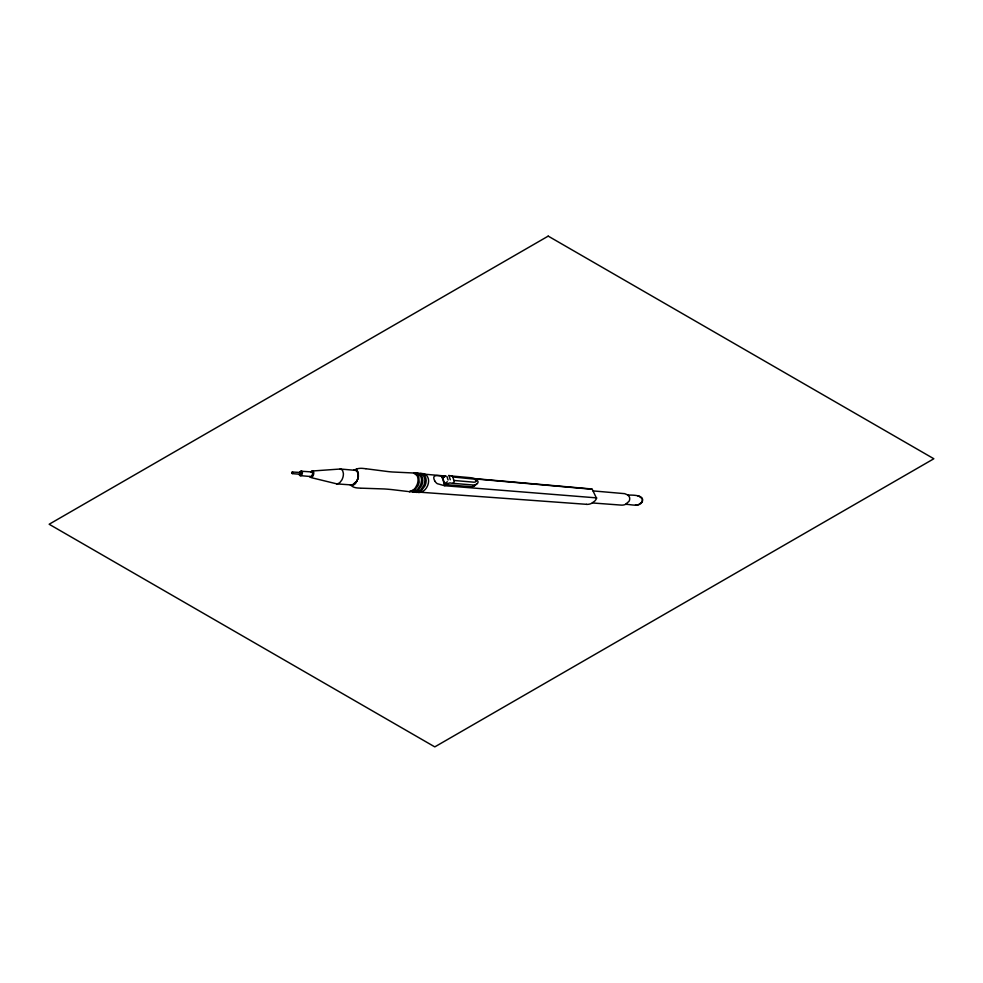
<?xml version="1.0" encoding="UTF-8"?>
<svg xmlns="http://www.w3.org/2000/svg" width="983" height="983" viewBox="0 0 983 983"><rect width="100%" height="100%" fill="white"/><g stroke="black" fill="none" stroke-linecap="round" stroke-linejoin="round"><path stroke-width="1.47" d="M358.451 476.386L357.972 472.368L356.043 470.365M352.406 485.049L354.433 484.238A14.499 8.368 0 0 0 355.883 482.874L358.082 478.328L358.39 473.573M358.353 476.694L357.714 479.348M474.666 478.623L590.193 488.846A5.873 3.391 0 0 1 592.208 489.264L596.558 498.307A18.591 10.739 0 0 1 594.752 501.072L591.545 503.357A6.918 3.993 0 0 1 586.421 504.377M357.259 480.478L354.433 484.238M642.317 501.723C645.118 494.13 630.226 495.248 627.928 495.051L624.709 493.663L593.068 490.91M299.754 472.381L299.852 472.209A5.517 3.182 0 0 1 300.159 471.766L301.081 471.68L301.339 473.007A12.546 7.237 0 0 1 301.031 474.101L300.012 475.207L299.323 474.384A3.993 2.31 0 0 0 299.692 475.477M642.182 501.994C638.79 507.437 630.201 504.119 625.667 504.328M299.631 474.322L300.786 474.027A8.847 5.099 0 0 0 301.081 472.97L300.294 472.135M292.197 473.241L292.258 473.142A3.735 2.163 0 0 0 292.442 472.147L292.492 471.828M292.455 473.511L292.578 473.364A4.559 2.63 0 0 0 292.848 472.049L301.068 472.516M310.997 471.84L312.569 471.766L312.84 474.003A18.738 10.813 0 0 1 312.397 475.391L311.095 477.025L309.866 476.485M412.835 490.271L409.137 491.586A2.937 1.696 0 0 1 408.473 491.549M445.754 475.711L442.706 477.935L444.808 484.078A2.31 1.339 0 0 0 445.36 484.361L449.968 482.874A11.243 6.488 0 0 0 452.917 483.329L472.356 484.951A5.357 3.096 0 0 0 474.961 484.828L476.485 484.263A5.603 3.232 0 0 0 477.873 482.727A6.377 3.674 0 0 0 477.935 481.375A8.675 5.013 0 0 0 474.101 478.426L473.437 478.18A7.864 4.546 0 0 0 471.066 477.738L451.75 476.018A7.717 4.46 0 0 1 449.919 475.735M445.582 476.141L442.387 477.971M354.04 484.668L350.206 484.963M444.476 483.673L447.363 481.781M444.427 484.533L470.304 486.634A5.357 3.096 0 0 0 472.909 486.511L476.485 484.263M452.917 483.341L453.851 482.26A8.687 5.013 0 0 0 454.109 481.412L452.88 476.964A3.354 1.941 0 0 0 452.659 476.522L451.75 476.018M472.909 486.499L474.42 485.934A3.895 2.249 0 0 0 475.354 484.951M353.757 470.107L356.018 469.26A26.185 15.114 0 0 1 356.559 469.075L356.878 468.965M300.884 471.201L311.967 471.951L312.606 473.241A11.599 6.697 0 0 1 312.09 475.416L310.861 476.558L299.987 475.6M418.18 492.483C427.175 493.294 433.085 477.713 424.201 473.855A3.883 2.249 0 0 0 422.997 473.634L420.982 473.462A3.207 1.855 0 0 0 420.306 473.462A3.121 1.794 0 0 0 419.655 473.364L417.652 473.228A3.109 1.794 0 0 0 417.001 473.228A2.888 1.671 0 0 0 416.3 473.142M416.817 492.372L421.388 490.664L424.963 485.885A39.627 22.879 0 0 0 425.934 482.886C426.868 479.237 425.356 473.818 420.982 473.462M340.143 469.026L312.533 470.992L313.663 472.086A15.63 9.019 0 0 1 312.655 476.436L311.046 477.591L336.604 483.82A2.273 1.315 0 0 0 337.181 483.919L352.258 484.988L356.522 481.424A33.827 19.525 0 0 0 358.168 474.826L357.456 471.926L355.76 470.39L340.745 469.038A2.199 1.278 0 0 0 340.143 469.026A1.352 0.786 0 0 1 340.806 469.063L342.6 470.439L343.386 473.413A35.597 20.545 0 0 1 341.765 480.109L339.626 482.85L337.255 483.894A1.352 0.786 0 0 1 336.604 483.82M415.109 492.225A3.121 1.806 0 0 0 415.784 492.25L420.589 490.124L423.661 485.713A41.556 23.997 0 0 0 424.459 483.439L424.889 480.466A28.212 16.293 0 0 0 424.115 476.767L422.518 474.543L420.306 473.462M411.791 491.905A3.035 1.745 0 0 0 412.455 491.93L417.259 489.817L420.294 485.405A41.974 24.231 0 0 0 421.08 483.144L421.51 480.159A25.656 14.819 0 0 0 420.503 475.944L416.964 473.228M300.626 475.747L300.847 475.711A1.671 0.971 0 0 0 301.326 475.379L301.892 474.605A13.627 7.864 0 0 0 302.383 472.995A10.604 6.119 0 0 0 302.408 472.307L301.695 471.103M413.499 492.078L418.07 490.37L421.621 485.59A39.922 23.051 0 0 0 422.579 482.579C423.501 478.954 422.002 473.536 417.652 473.228M409.985 491.721L414.728 490.038L418.23 485.258A40.77 23.543 0 0 0 419.176 482.26L418.77 476.509L415.268 473.192A3.047 1.757 0 0 0 413.646 473.044A2.716 1.573 0 0 0 412.946 472.97L392.401 471.987A94.589 54.618 0 0 1 388.445 471.631L366.008 468.756M412.455 491.93A3.146 1.819 0 0 0 413.118 492.041L413.646 492.065M361.351 488.182L384.279 488.956A107.196 61.892 0 0 1 392.168 489.632L407.662 491.463M360.515 488.146L358.291 488.023A23.555 13.602 0 0 1 357.787 487.986L357.566 487.973A8.798 5.087 0 0 1 352.983 486.794L350.722 485.233M415.784 492.25A3.133 1.806 0 0 0 416.436 492.348L417.185 492.409M420.638 492.25L586.421 504.316M592.344 502.952L621.379 505.115A5.615 3.244 0 0 0 625.421 504.39L628.973 501.367A15.286 8.822 0 0 0 629.648 499.561L629.698 498.184A11.968 6.906 0 0 0 629.329 496.894L627.904 495.051M410.12 491.721L409.862 491.709A3.072 1.769 0 0 1 409.137 491.574M434.756 480.896A14.438 8.331 0 0 0 437.251 483.661L444.525 485.713L596.706 497.889M292.184 473.634L300.626 474.31M444.93 476.264C439.278 476.214 430.923 473.106 434.707 480.908M454.035 480.478L473.769 482.174A2.187 1.266 0 0 0 476.128 480.466M442.129 477.16L443.419 477.271M424.975 474.224L445.274 476.018M452.88 476.964L474.076 479.114A6.414 3.711 0 0 1 475.207 479.679L476.104 480.527M475.354 478.942L592.208 489.264M365.811 468.731L363.034 468.424A23.137 13.357 0 0 0 362.53 468.375L362.309 468.363A9.302 5.37 0 0 0 356.817 468.916M413.597 473.044L416.89 475.379A20.717 11.956 0 0 1 417.861 478.045L418.045 479.557A29.33 16.932 0 0 1 418.058 479.913L417.959 481.301A39.553 22.83 0 0 1 417.075 484.717L415.612 487.445A18.64 10.764 0 0 1 412.958 490.234M448.678 475.403L449.796 475.698M449.157 476.202L450.288 479.729M446.958 476.497L448.076 480.023M441.76 475.981L444.808 485.737M635.51 505.102A4.645 2.679 0 0 0 638.839 504.488L641.506 502.424A11.845 6.844 0 0 0 642.268 500.642L642.329 499.905A9.461 5.456 0 0 0 641.985 498.516L638.766 496.046A4.657 2.691 0 0 0 637.758 495.887M310.296 477.271A3.404 1.966 0 0 1 309.854 476.608M311.083 471.68A3.207 1.843 0 0 1 311.746 471.176M311.943 471.115A1.659 0.958 0 0 1 312.373 471.004M299.864 472.196A3.92 2.261 0 0 1 300.712 471.226M291.767 473.265A3.293 1.905 0 0 1 292.049 472.086M415.268 473.192A3.195 1.843 0 0 1 416.251 473.142M354.101 469.972A1.954 1.13 0 0 1 356.239 470.071M356.645 470.12A11.292 6.512 0 0 1 358.107 473.487M474.261 485.614A4.055 2.335 0 0 1 473.818 486.241M548.207 236.117L49.15 524.246L434.793 746.883L933.85 458.754L548.207 236.117"/></g></svg>
